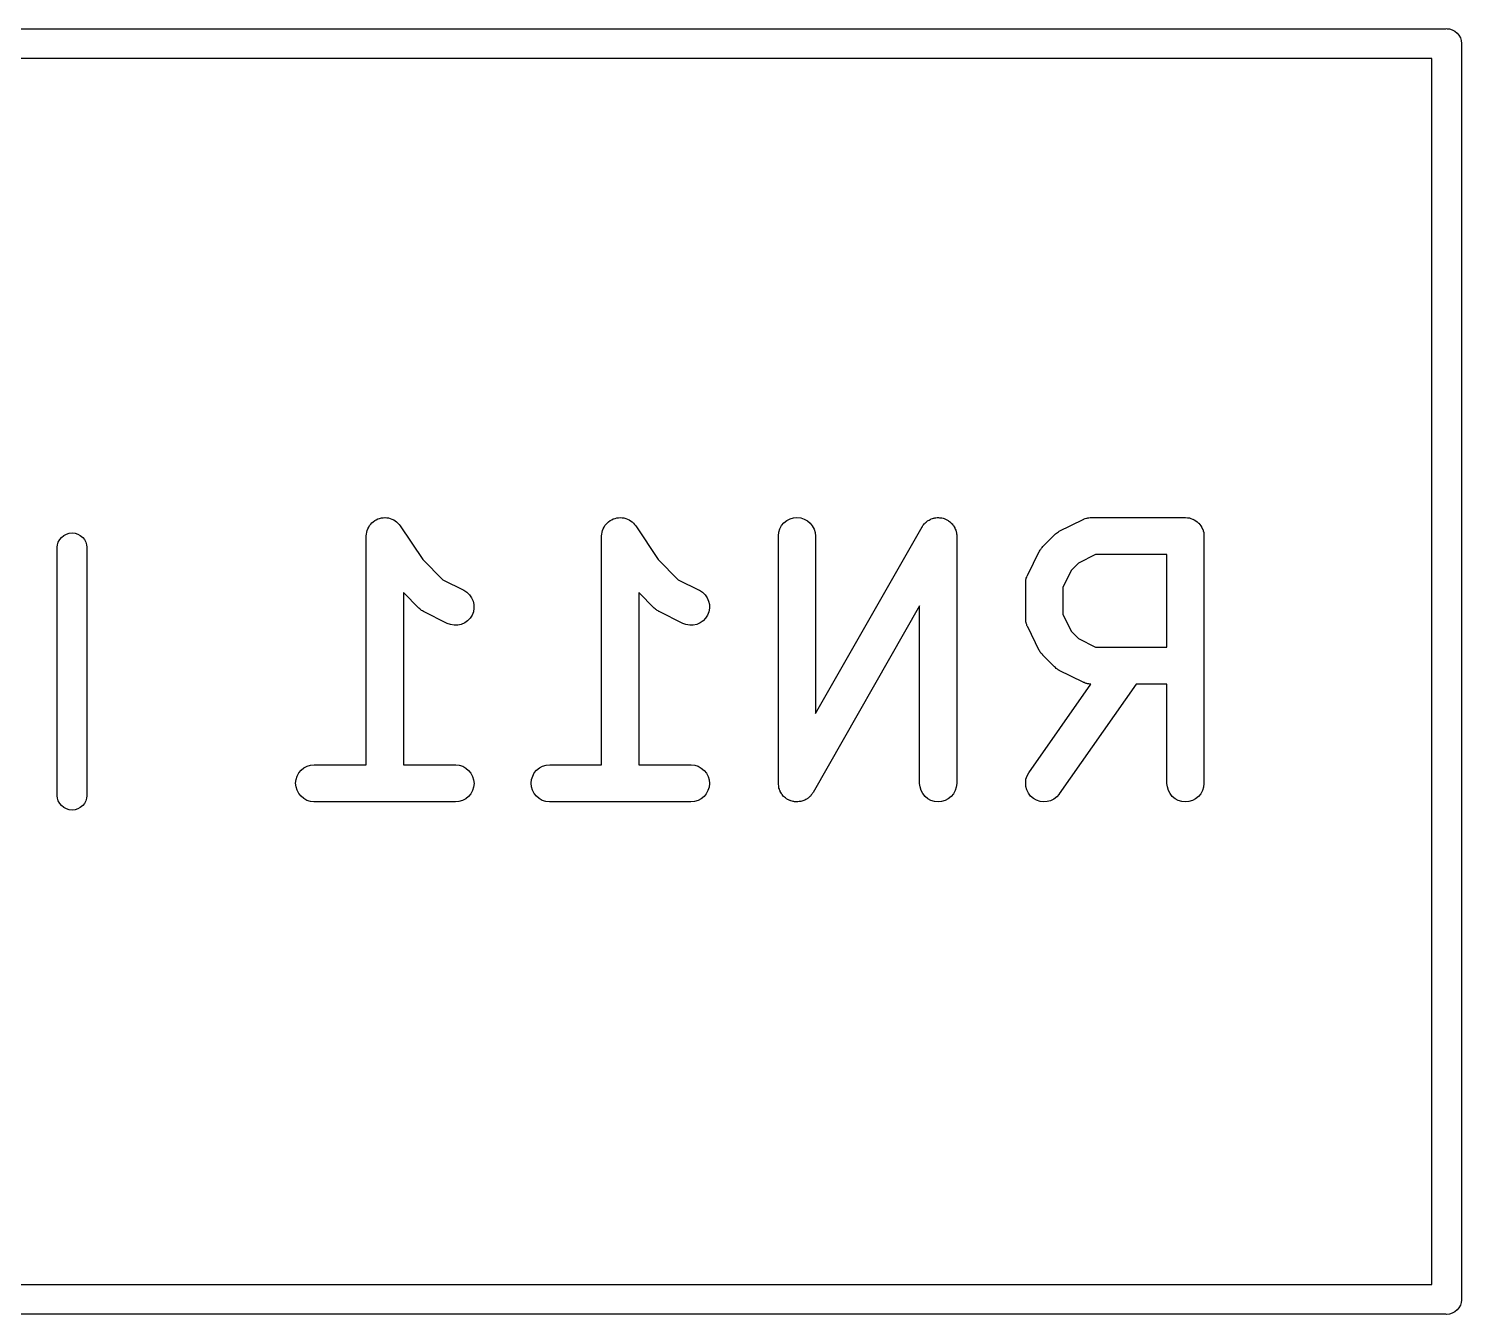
# Model space of a CAD drawing. Extents: x 76.2 to 143.2, y -85.8 to -53.5.
# Drawn here: x 128.24 to 134.03, y -77.35 to -72.15 of the extents above; entities that cross this region are included whole.
import ezdxf

# ---------------------------------------------------------------- set-up
doc = ezdxf.new("R2010")
doc.units = 0
doc.layers.add('BLACK', color=7, linetype='CONTINUOUS')

msp = doc.modelspace()

# ---------------------------------------------------------------- linework, layer by layer
at = {"layer": 'BLACK', "linetype": 'CONTINUOUS'}
for p, q in [((122.548, -72.146), (133.972, -72.146)), ((133.972, -72.146), (133.975, -72.1457)), ((133.975, -72.1457), (133.978, -72.146)), ((133.978, -72.146), (133.978, -72.146)), ((133.978, -72.146), (133.987, -72.1469)), ((133.987, -72.1469), (133.998, -72.1503)), ((133.998, -72.1503), (134.008, -72.1559)), ((134.008, -72.1559), (134.018, -72.1634)), ((134.018, -72.1634), (134.025, -72.1725)), ((134.025, -72.1725), (134.031, -72.1829)), ((134.031, -72.1829), (134.034, -72.1942)), ((134.034, -72.1942), (134.035, -72.206)), ((134.035, -72.206), (134.035, -72.2089)), ((134.035, -72.2089), (134.035, -77.2831)), ((133.915, -72.266), (122.605, -72.266)), ((133.915, -77.226), (133.915, -72.266)), ((129.61, -74.1756), (129.612, -74.1689)), ((129.612, -74.1688), (129.616, -74.1622)), ((129.612, -74.1689), (129.612, -74.1688)), ((129.612, -74.1689), (129.612, -74.1689)), ((129.616, -74.1622), (129.619, -74.1561)), ((129.619, -74.156), (129.624, -74.1505)), ((129.619, -74.1561), (129.619, -74.156)), ((129.619, -74.1561), (129.619, -74.1561)), ((129.624, -74.1505), (129.628, -74.1449)), ((129.628, -74.1449), (129.628, -74.1448)), ((129.628, -74.1448), (129.629, -74.1448)), ((129.629, -74.1448), (129.634, -74.1403)), ((129.634, -74.1403), (129.64, -74.1357)), ((129.64, -74.1356), (129.646, -74.1323)), ((129.64, -74.1357), (129.64, -74.1356)), ((129.64, -74.1357), (129.64, -74.1357)), ((129.646, -74.1323), (129.653, -74.1289)), ((129.653, -74.1288), (129.66, -74.1268)), ((129.653, -74.1289), (129.653, -74.1288)), ((129.653, -74.1289), (129.653, -74.1289)), ((129.66, -74.1268), (129.667, -74.1247)), ((129.667, -74.1247), (129.674, -74.1241)), ((129.667, -74.1247), (129.667, -74.1247)), ((129.667, -74.1247), (129.667, -74.1247)), ((129.674, -74.1241), (129.681, -74.1234)), ((129.681, -74.1234), (129.682, -74.1234)), ((129.681, -74.1234), (129.681, -74.1234)), ((129.682, -74.1234), (129.689, -74.1241)), ((129.689, -74.1241), (129.696, -74.1249)), ((129.696, -74.1249), (129.696, -74.1249)), ((129.696, -74.1249), (129.696, -74.1249)), ((129.696, -74.1249), (129.703, -74.1271)), ((129.703, -74.1271), (129.71, -74.1292)), ((129.71, -74.1292), (129.71, -74.1292)), ((129.71, -74.1292), (129.71, -74.1292)), ((129.71, -74.1292), (129.717, -74.1328)), ((129.717, -74.1328), (129.723, -74.1361)), ((129.723, -74.1361), (129.723, -74.1362)), ((129.723, -74.1362), (129.723, -74.1362)), ((129.723, -74.1362), (129.728, -74.1408)), ((129.728, -74.1408), (129.734, -74.1454)), ((129.734, -74.1454), (129.734, -74.1455)), ((129.734, -74.1455), (129.734, -74.1455)), ((129.734, -74.1455), (129.739, -74.151)), ((129.739, -74.151), (129.743, -74.1568)), ((129.743, -74.1568), (129.835, -74.2935)), ((130.562, -74.1755), (130.564, -74.1689)), ((130.564, -74.1688), (130.568, -74.1622)), ((130.564, -74.1689), (130.564, -74.1688)), ((130.564, -74.1689), (130.564, -74.1689)), ((130.568, -74.1622), (130.571, -74.1561)), ((130.571, -74.156), (130.576, -74.1506)), ((130.571, -74.1561), (130.571, -74.156)), ((130.571, -74.1561), (130.571, -74.1561)), ((130.576, -74.1506), (130.581, -74.1449)), ((130.581, -74.1448), (130.586, -74.1406)), ((130.581, -74.1449), (130.581, -74.1448)), ((130.581, -74.1448), (130.581, -74.1448)), ((130.586, -74.1406), (130.592, -74.1357)), ((130.592, -74.1356), (130.599, -74.1323)), ((130.592, -74.1357), (130.592, -74.1356)), ((130.592, -74.1357), (130.592, -74.1357)), ((130.599, -74.1323), (130.605, -74.1289)), ((130.605, -74.1288), (130.612, -74.1267)), ((130.605, -74.1289), (130.605, -74.1288)), ((130.605, -74.1289), (130.605, -74.1289)), ((130.612, -74.1267), (130.619, -74.1247)), ((130.619, -74.1247), (130.626, -74.1241)), ((130.619, -74.1247), (130.619, -74.1247)), ((130.619, -74.1247), (130.619, -74.1247)), ((130.626, -74.1241), (130.634, -74.1234)), ((130.634, -74.1234), (130.634, -74.1234)), ((130.634, -74.1234), (130.641, -74.1241)), ((130.634, -74.1234), (130.634, -74.1234)), ((130.641, -74.1241), (130.648, -74.1249)), ((130.648, -74.1249), (130.648, -74.1249)), ((130.648, -74.1249), (130.648, -74.1249)), ((130.648, -74.1249), (130.656, -74.1271)), ((130.656, -74.1271), (130.662, -74.1292)), ((130.662, -74.1292), (130.662, -74.1292)), ((130.662, -74.1292), (130.662, -74.1292)), ((130.662, -74.1292), (130.669, -74.1327)), ((130.669, -74.1327), (130.675, -74.1361)), ((130.675, -74.1361), (130.675, -74.1362)), ((130.675, -74.1362), (130.675, -74.1362)), ((130.675, -74.1362), (130.681, -74.1406)), ((130.681, -74.1406), (130.687, -74.1454)), ((130.687, -74.1454), (130.687, -74.1455)), ((130.687, -74.1455), (130.687, -74.1455)), ((130.687, -74.1455), (130.691, -74.1509)), ((130.691, -74.1509), (130.696, -74.1568)), ((130.696, -74.1568), (130.787, -74.2935)), ((131.274, -74.1828), (131.279, -74.1688)), ((131.279, -74.1688), (131.286, -74.156)), ((131.286, -74.156), (131.295, -74.1448)), ((131.295, -74.1448), (131.307, -74.1356)), ((131.307, -74.1356), (131.32, -74.1288)), ((131.32, -74.1288), (131.334, -74.1247)), ((131.334, -74.1247), (131.348, -74.1234)), ((131.348, -74.1234), (131.363, -74.1249)), ((131.363, -74.1249), (131.377, -74.1292)), ((131.377, -74.1292), (131.39, -74.1362)), ((131.39, -74.1362), (131.401, -74.1455)), ((131.401, -74.1455), (131.41, -74.1569)), ((131.41, -74.1569), (131.417, -74.1698)), ((131.423, -74.916), (131.854, -74.1612)), ((131.854, -74.1612), (131.855, -74.1603)), ((131.855, -74.1603), (131.856, -74.1582)), ((131.856, -74.1582), (131.857, -74.156)), ((131.857, -74.156), (131.86, -74.1523)), ((131.86, -74.1523), (131.863, -74.1484)), ((131.863, -74.1484), (131.865, -74.1467)), ((131.865, -74.1467), (131.867, -74.1448)), ((131.867, -74.1448), (131.87, -74.1418)), ((131.87, -74.1418), (131.874, -74.1385)), ((131.874, -74.1385), (131.876, -74.1372)), ((131.876, -74.1372), (131.878, -74.1356)), ((131.878, -74.1356), (131.882, -74.1334)), ((131.882, -74.1334), (131.886, -74.1309)), ((131.886, -74.1309), (131.889, -74.13)), ((131.889, -74.13), (131.891, -74.1288)), ((131.891, -74.1288), (131.896, -74.1275)), ((131.896, -74.1275), (131.9, -74.1258)), ((131.9, -74.1258), (131.903, -74.1254)), ((131.903, -74.1254), (131.905, -74.1247)), ((131.905, -74.1247), (131.91, -74.1243)), ((131.91, -74.1243), (131.915, -74.1235)), ((131.915, -74.1235), (131.917, -74.1236)), ((131.917, -74.1236), (131.92, -74.1234)), ((131.92, -74.1234), (131.924, -74.1239)), ((131.924, -74.1239), (131.929, -74.1241)), ((131.929, -74.1241), (131.932, -74.1246)), ((131.932, -74.1246), (131.934, -74.1249)), ((131.934, -74.1249), (131.939, -74.1263)), ((131.939, -74.1263), (131.943, -74.1274)), ((131.943, -74.1274), (131.946, -74.1285)), ((131.946, -74.1285), (131.948, -74.1292)), ((131.948, -74.1292), (131.952, -74.1315)), ((131.952, -74.1315), (131.957, -74.1335)), ((131.957, -74.1335), (131.959, -74.135)), ((131.959, -74.135), (131.961, -74.1362)), ((131.961, -74.1362), (131.965, -74.1393)), ((131.965, -74.1393), (131.969, -74.1421)), ((131.969, -74.1421), (131.97, -74.1439)), ((131.97, -74.1439), (131.972, -74.1455)), ((131.972, -74.1455), (131.975, -74.1493)), ((131.975, -74.1493), (131.979, -74.1528)), ((131.979, -74.1528), (131.98, -74.1549)), ((131.98, -74.1549), (131.982, -74.1569)), ((131.982, -74.1569), (131.984, -74.1611)), ((131.984, -74.1611), (131.986, -74.1652)), ((131.986, -74.1652), (131.987, -74.1676)), ((131.987, -74.1676), (131.988, -74.1698)), ((132.409, -74.1789), (132.505, -74.1313)), ((132.505, -74.1313), (132.506, -74.1308)), ((132.506, -74.1308), (132.508, -74.1301)), ((132.508, -74.1301), (132.51, -74.129)), ((132.51, -74.129), (132.514, -74.1276)), ((132.514, -74.1276), (132.519, -74.1258)), ((132.519, -74.1258), (132.521, -74.1254)), ((132.521, -74.1254), (132.524, -74.1248)), ((132.524, -74.1248), (132.529, -74.1243)), ((132.529, -74.1243), (132.534, -74.1235)), ((132.534, -74.1235), (132.536, -74.1236)), ((132.536, -74.1236), (132.538, -74.1234)), ((132.538, -74.1234), (132.919, -74.1234)), ((132.919, -74.1234), (132.92, -74.1234)), ((132.92, -74.1234), (132.92, -74.1234)), ((132.92, -74.1234), (132.92, -74.1234)), ((132.92, -74.1234), (132.92, -74.1234)), ((132.92, -74.1234), (132.927, -74.1242)), ((132.927, -74.1242), (132.934, -74.1249)), ((132.934, -74.1249), (132.934, -74.125)), ((132.934, -74.125), (132.935, -74.125)), ((132.935, -74.125), (132.941, -74.1271)), ((132.941, -74.1271), (132.948, -74.1292)), ((132.948, -74.1292), (132.948, -74.1294)), ((132.948, -74.1294), (132.949, -74.1294)), ((132.949, -74.1294), (132.955, -74.1329)), ((132.955, -74.1329), (132.961, -74.1362)), ((132.961, -74.1362), (132.961, -74.1364)), ((132.961, -74.1364), (132.961, -74.1365)), ((132.961, -74.1365), (132.967, -74.141)), ((132.967, -74.141), (132.972, -74.1455)), ((132.972, -74.1455), (132.972, -74.1457)), ((132.972, -74.1457), (132.973, -74.1459)), ((132.973, -74.1459), (132.977, -74.1514)), ((132.977, -74.1514), (132.982, -74.1569)), ((132.982, -74.1569), (132.982, -74.1571)), ((132.982, -74.1571), (132.982, -74.1573)), ((132.982, -74.1573), (132.985, -74.1636)), ((132.985, -74.1636), (132.988, -74.1698)), ((128.357, -74.2342), (128.36, -74.2229)), ((128.36, -74.2229), (128.366, -74.2125)), ((128.366, -74.2125), (128.373, -74.2034)), ((128.373, -74.2034), (128.383, -74.1959)), ((128.383, -74.1959), (128.393, -74.1903)), ((128.393, -74.1903), (128.404, -74.1869)), ((128.404, -74.1869), (128.416, -74.1857)), ((128.416, -74.1857), (128.428, -74.1869)), ((128.428, -74.1869), (128.439, -74.1903)), ((128.439, -74.1903), (128.449, -74.1959)), ((128.449, -74.1959), (128.459, -74.2034)), ((128.459, -74.2034), (128.466, -74.2125)), ((128.466, -74.2125), (128.472, -74.2229)), ((128.472, -74.2229), (128.475, -74.2342)), ((129.606, -74.1973), (129.607, -74.1902)), ((129.606, -74.1974), (129.606, -74.1973)), ((129.606, -74.1975), (129.606, -74.1974)), ((129.606, -74.1984), (129.606, -74.1975)), ((129.606, -74.1975), (129.606, -74.1975)), ((129.606, -75.1234), (129.606, -74.1984)), ((129.607, -74.1902), (129.608, -74.1829)), ((129.608, -74.1828), (129.61, -74.1756)), ((129.608, -74.1829), (129.608, -74.1828)), ((129.608, -74.1828), (129.608, -74.1828)), ((130.558, -74.1973), (130.559, -74.1901)), ((130.558, -74.1974), (130.558, -74.1973)), ((130.558, -74.1975), (130.558, -74.1974)), ((130.558, -74.1984), (130.558, -74.1975)), ((130.558, -74.1975), (130.558, -74.1975)), ((130.558, -75.1234), (130.558, -74.1984)), ((130.559, -74.1901), (130.56, -74.1829)), ((130.56, -74.1828), (130.562, -74.1755)), ((130.56, -74.1829), (130.56, -74.1828)), ((130.56, -74.1828), (130.56, -74.1828)), ((131.273, -74.1973), (131.274, -74.1828)), ((131.273, -74.1984), (131.273, -74.1973)), ((131.273, -75.1984), (131.273, -74.1984)), ((131.417, -74.1698), (131.421, -74.1838)), ((131.421, -74.1838), (131.423, -74.1984)), ((131.423, -74.1984), (131.423, -74.916)), ((131.988, -74.1698), (131.99, -74.1744)), ((131.99, -74.1744), (131.992, -74.1789)), ((131.992, -74.1789), (131.992, -74.1814)), ((131.992, -74.1814), (131.993, -74.1838)), ((131.993, -74.1838), (131.993, -74.1886)), ((131.993, -74.1886), (131.994, -74.1933)), ((131.994, -74.1933), (131.994, -74.1959)), ((131.994, -74.1959), (131.994, -74.1984)), ((131.994, -74.1984), (131.994, -75.1984)), ((132.342, -74.2406), (132.39, -74.193)), ((132.39, -74.193), (132.391, -74.1922)), ((132.391, -74.1922), (132.394, -74.1896)), ((132.394, -74.1896), (132.397, -74.1867)), ((132.397, -74.1867), (132.4, -74.185)), ((132.4, -74.185), (132.402, -74.1831)), ((132.402, -74.1831), (132.406, -74.1812)), ((132.406, -74.1812), (132.409, -74.1789)), ((132.988, -74.1698), (132.989, -74.1701)), ((132.989, -74.1701), (132.989, -74.1703)), ((132.989, -74.1703), (132.991, -74.1771)), ((132.991, -74.1771), (132.993, -74.1838)), ((132.993, -74.1838), (132.993, -74.1841)), ((132.993, -74.1841), (132.993, -74.1843)), ((132.993, -74.1843), (132.993, -74.1913)), ((132.993, -74.1913), (132.994, -74.1984)), ((132.994, -74.1984), (132.994, -75.1984)), ((128.356, -74.2431), (128.357, -74.2342)), ((128.356, -75.2489), (128.356, -74.2431)), ((128.475, -74.2342), (128.476, -74.2431)), ((128.476, -74.2431), (128.476, -75.2489)), ((132.281, -74.3553), (132.328, -74.2601)), ((132.328, -74.2601), (132.329, -74.2591)), ((132.329, -74.2591), (132.331, -74.2556)), ((132.331, -74.2556), (132.333, -74.2519)), ((132.333, -74.2519), (132.335, -74.2495)), ((132.335, -74.2495), (132.337, -74.2469)), ((132.337, -74.2469), (132.34, -74.2438)), ((132.34, -74.2438), (132.342, -74.2406)), ((132.556, -74.2734), (132.487, -74.3076)), ((132.844, -74.2734), (132.556, -74.2734)), ((132.844, -74.6472), (132.844, -74.2734)), ((129.835, -74.2935), (129.916, -74.3748)), ((130.787, -74.2935), (130.868, -74.3748)), ((132.457, -74.338), (132.423, -74.4066)), ((132.487, -74.3076), (132.457, -74.338)), ((129.916, -74.3748), (130, -74.417)), ((130.868, -74.3748), (130.953, -74.417)), ((132.273, -74.3834), (132.274, -74.3784)), ((132.273, -74.3856), (132.273, -74.3834)), ((132.273, -74.3878), (132.273, -74.3856)), ((132.273, -74.3889), (132.273, -74.3878)), ((132.273, -74.5317), (132.273, -74.3889)), ((132.274, -74.3733), (132.275, -74.3712)), ((132.274, -74.3784), (132.274, -74.3733)), ((132.275, -74.369), (132.277, -74.3642)), ((132.275, -74.3712), (132.275, -74.369)), ((132.277, -74.3642), (132.279, -74.3593)), ((132.279, -74.3593), (132.28, -74.3574)), ((132.28, -74.3574), (132.281, -74.3553)), ((129.818, -74.4895), (129.756, -74.4271)), ((129.756, -74.4271), (129.756, -75.1234)), ((130, -74.417), (130.001, -74.4175)), ((130.001, -74.4175), (130.013, -74.4255)), ((130.013, -74.4255), (130.024, -74.4357)), ((130.024, -74.4357), (130.032, -74.4477)), ((130.032, -74.4477), (130.038, -74.4611)), ((130.771, -74.4895), (130.708, -74.4271)), ((130.708, -74.4271), (130.708, -75.1234)), ((130.953, -74.417), (130.954, -74.4175)), ((130.954, -74.4175), (130.966, -74.4255)), ((130.966, -74.4255), (130.976, -74.4357)), ((130.976, -74.4357), (130.985, -74.4477)), ((130.985, -74.4477), (130.99, -74.4611)), ((132.423, -74.4066), (132.423, -74.514)), ((129.822, -74.4922), (129.818, -74.4895)), ((129.825, -74.4951), (129.822, -74.4922)), ((129.827, -74.4968), (129.825, -74.4951)), ((129.83, -74.4988), (129.827, -74.4968)), ((129.833, -74.5008), (129.83, -74.4988)), ((129.837, -74.5031), (129.833, -74.5008)), ((129.838, -74.5036), (129.837, -74.5031)), ((129.933, -74.5512), (129.838, -74.5036)), ((130.039, -74.5045), (130.034, -74.5181)), ((130.038, -74.4611), (130.041, -74.4754)), ((130.041, -74.4901), (130.039, -74.5045)), ((130.041, -74.4754), (130.041, -74.4901)), ((130.774, -74.4922), (130.771, -74.4895)), ((130.777, -74.4951), (130.774, -74.4922)), ((130.78, -74.4968), (130.777, -74.4951)), ((130.782, -74.4988), (130.78, -74.4968)), ((130.786, -74.5008), (130.782, -74.4988)), ((130.789, -74.5031), (130.786, -74.5008)), ((130.79, -74.5036), (130.789, -74.5031)), ((130.886, -74.5512), (130.79, -74.5036)), ((130.991, -74.5045), (130.986, -74.5181)), ((130.99, -74.4611), (130.994, -74.4754)), ((130.994, -74.4901), (130.991, -74.5045)), ((130.994, -74.4754), (130.994, -74.4901)), ((131.844, -74.4808), (131.413, -75.2356)), ((131.844, -75.1984), (131.844, -74.4808)), ((132.423, -74.514), (132.457, -74.5825)), ((129.947, -74.5564), (129.933, -74.5512)), ((129.961, -74.5589), (129.947, -74.5564)), ((129.976, -74.5585), (129.961, -74.5589)), ((129.99, -74.5553), (129.976, -74.5585)), ((130.004, -74.5494), (129.99, -74.5553)), ((130.016, -74.541), (130.004, -74.5494)), ((130.026, -74.5304), (130.016, -74.541)), ((130.034, -74.5181), (130.026, -74.5304)), ((130.899, -74.5564), (130.886, -74.5512)), ((130.914, -74.5589), (130.899, -74.5564)), ((130.928, -74.5585), (130.914, -74.5589)), ((130.943, -74.5553), (130.928, -74.5585)), ((130.956, -74.5494), (130.943, -74.5553)), ((130.968, -74.541), (130.956, -74.5494)), ((130.978, -74.5304), (130.968, -74.541)), ((130.986, -74.5181), (130.978, -74.5304)), ((132.273, -74.5339), (132.273, -74.5317)), ((132.273, -74.5361), (132.273, -74.5339)), ((132.274, -74.5412), (132.273, -74.5361)), ((132.274, -74.5463), (132.274, -74.5412)), ((132.275, -74.5484), (132.274, -74.5463)), ((132.275, -74.5506), (132.275, -74.5484)), ((132.277, -74.5554), (132.275, -74.5506)), ((132.278, -74.5603), (132.277, -74.5554)), ((132.279, -74.5622), (132.278, -74.5603)), ((132.28, -74.5643), (132.279, -74.5622)), ((132.281, -74.5653), (132.28, -74.5643)), ((132.328, -74.6605), (132.281, -74.5653)), ((132.457, -74.5825), (132.487, -74.6129)), ((132.487, -74.6129), (132.556, -74.6472)), ((132.33, -74.6641), (132.328, -74.6605)), ((132.332, -74.6678), (132.33, -74.6641)), ((132.334, -74.6702), (132.332, -74.6678)), ((132.336, -74.6729), (132.334, -74.6702)), ((132.339, -74.6759), (132.336, -74.6729)), ((132.342, -74.6792), (132.339, -74.6759)), ((132.342, -74.68), (132.342, -74.6792)), ((132.39, -74.7276), (132.342, -74.68)), ((132.556, -74.6472), (132.844, -74.6472)), ((132.393, -74.7303), (132.39, -74.7276)), ((132.396, -74.7332), (132.393, -74.7303)), ((132.399, -74.7349), (132.396, -74.7332)), ((132.401, -74.7369), (132.399, -74.7349)), ((132.405, -74.7389), (132.401, -74.7369)), ((132.408, -74.7412), (132.405, -74.7389)), ((132.409, -74.7417), (132.408, -74.7412)), ((132.505, -74.7893), (132.409, -74.7417)), ((132.286, -75.1554), (132.537, -74.7972)), ((132.72, -74.7972), (132.409, -75.2414)), ((132.507, -74.7901), (132.505, -74.7893)), ((132.509, -74.7911), (132.507, -74.7901)), ((132.513, -74.7927), (132.509, -74.7911)), ((132.518, -74.7945), (132.513, -74.7927)), ((132.52, -74.7949), (132.518, -74.7945)), ((132.523, -74.7956), (132.52, -74.7949)), ((132.528, -74.7961), (132.523, -74.7956)), ((132.533, -74.797), (132.528, -74.7961)), ((132.535, -74.7969), (132.533, -74.797)), ((132.537, -74.7972), (132.535, -74.7969)), ((132.844, -74.7972), (132.72, -74.7972)), ((132.844, -75.1984), (132.844, -74.7972)), ((129.333, -75.1564), (129.342, -75.1452)), ((129.342, -75.1452), (129.354, -75.1359)), ((129.354, -75.1359), (129.367, -75.129)), ((129.367, -75.129), (129.381, -75.1248)), ((129.381, -75.1248), (129.395, -75.1234)), ((129.395, -75.1234), (129.606, -75.1234)), ((129.756, -75.1234), (129.967, -75.1234)), ((129.967, -75.1234), (129.968, -75.1234)), ((129.968, -75.1234), (129.982, -75.125)), ((129.982, -75.125), (129.996, -75.1294)), ((129.996, -75.1294), (130.009, -75.1365)), ((130.009, -75.1365), (130.02, -75.1459)), ((130.02, -75.1459), (130.029, -75.1573)), ((130.285, -75.1564), (130.295, -75.1452)), ((130.295, -75.1452), (130.306, -75.1359)), ((130.306, -75.1359), (130.319, -75.129)), ((130.319, -75.129), (130.333, -75.1248)), ((130.333, -75.1248), (130.348, -75.1234)), ((130.348, -75.1234), (130.558, -75.1234)), ((130.708, -75.1234), (130.919, -75.1234)), ((130.919, -75.1234), (130.92, -75.1234)), ((130.92, -75.1234), (130.935, -75.125)), ((130.935, -75.125), (130.949, -75.1294)), ((130.949, -75.1294), (130.961, -75.1365)), ((130.961, -75.1365), (130.973, -75.1459)), ((130.973, -75.1459), (130.982, -75.1573)), ((129.32, -75.1979), (129.322, -75.1833)), ((129.322, -75.2124), (129.32, -75.1979)), ((129.322, -75.1833), (129.326, -75.1693)), ((129.326, -75.2265), (129.322, -75.2124)), ((129.326, -75.1693), (129.333, -75.1564)), ((130.029, -75.1573), (130.036, -75.1703)), ((130.036, -75.1703), (130.04, -75.1843)), ((130.04, -75.1843), (130.042, -75.1989)), ((130.042, -75.1989), (130.04, -75.2135)), ((130.273, -75.1979), (130.274, -75.1833)), ((130.274, -75.2124), (130.273, -75.1979)), ((130.274, -75.1833), (130.279, -75.1693)), ((130.278, -75.2265), (130.274, -75.2124)), ((130.279, -75.1693), (130.285, -75.1564)), ((130.982, -75.1573), (130.989, -75.1703)), ((130.989, -75.1703), (130.993, -75.1843)), ((130.993, -75.1843), (130.994, -75.1989)), ((130.994, -75.1989), (130.993, -75.2135)), ((131.273, -75.2009), (131.273, -75.1984)), ((131.273, -75.2034), (131.273, -75.2009)), ((131.274, -75.2082), (131.273, -75.2034)), ((131.274, -75.2129), (131.274, -75.2082)), ((131.846, -75.2129), (131.844, -75.1984)), ((131.994, -75.1994), (131.992, -75.214)), ((131.994, -75.1984), (131.994, -75.1994)), ((132.273, -75.1966), (132.274, -75.182)), ((132.274, -75.2112), (132.273, -75.1966)), ((132.274, -75.182), (132.279, -75.1681)), ((132.278, -75.2253), (132.274, -75.2112)), ((132.279, -75.1681), (132.286, -75.1554)), ((132.846, -75.2129), (132.844, -75.1984)), ((132.994, -75.1994), (132.992, -75.214)), ((132.994, -75.1984), (132.994, -75.1994)), ((128.357, -75.2578), (128.356, -75.2489)), ((128.36, -75.2691), (128.357, -75.2578)), ((128.366, -75.2795), (128.36, -75.2691)), ((128.472, -75.2691), (128.466, -75.2795)), ((128.475, -75.2578), (128.472, -75.2691)), ((128.476, -75.2489), (128.475, -75.2578)), ((129.333, -75.2394), (129.326, -75.2265)), ((129.342, -75.2509), (129.333, -75.2394)), ((129.353, -75.2603), (129.342, -75.2509)), ((129.366, -75.2673), (129.353, -75.2603)), ((129.38, -75.2717), (129.366, -75.2673)), ((129.995, -75.2677), (129.981, -75.272)), ((130.008, -75.2608), (129.995, -75.2677)), ((130.02, -75.2516), (130.008, -75.2608)), ((130.029, -75.2403), (130.02, -75.2516)), ((130.036, -75.2274), (130.029, -75.2403)), ((130.04, -75.2135), (130.036, -75.2274)), ((130.285, -75.2394), (130.278, -75.2265)), ((130.294, -75.2509), (130.285, -75.2394)), ((130.305, -75.2603), (130.294, -75.2509)), ((130.318, -75.2673), (130.305, -75.2603)), ((130.332, -75.2717), (130.318, -75.2673)), ((130.948, -75.2677), (130.934, -75.272)), ((130.961, -75.2608), (130.948, -75.2677)), ((130.972, -75.2516), (130.961, -75.2608)), ((130.981, -75.2403), (130.972, -75.2516)), ((130.988, -75.2274), (130.981, -75.2403)), ((130.993, -75.2135), (130.988, -75.2274)), ((131.275, -75.2154), (131.274, -75.2129)), ((131.275, -75.2179), (131.275, -75.2154)), ((131.277, -75.2224), (131.275, -75.2179)), ((131.278, -75.227), (131.277, -75.2224)), ((131.28, -75.2292), (131.278, -75.227)), ((131.28, -75.2316), (131.28, -75.2292)), ((131.283, -75.2356), (131.28, -75.2316)), ((131.285, -75.2399), (131.283, -75.2356)), ((131.287, -75.2418), (131.285, -75.2399)), ((131.288, -75.244), (131.287, -75.2418)), ((131.291, -75.2475), (131.288, -75.244)), ((131.294, -75.2512), (131.291, -75.2475)), ((131.296, -75.2528), (131.294, -75.2512)), ((131.298, -75.2547), (131.296, -75.2528)), ((131.302, -75.2575), (131.298, -75.2547)), ((131.306, -75.2606), (131.302, -75.2575)), ((131.308, -75.2618), (131.306, -75.2606)), ((131.31, -75.2632), (131.308, -75.2618)), ((131.314, -75.2652), (131.31, -75.2632)), ((131.319, -75.2675), (131.314, -75.2652)), ((131.321, -75.2683), (131.319, -75.2675)), ((131.323, -75.2693), (131.321, -75.2683)), ((131.328, -75.2704), (131.323, -75.2693)), ((131.333, -75.2718), (131.328, -75.2704)), ((131.371, -75.2693), (131.367, -75.2709)), ((131.376, -75.2679), (131.371, -75.2693)), ((131.378, -75.2667), (131.376, -75.2679)), ((131.38, -75.2659), (131.378, -75.2667)), ((131.384, -75.2634), (131.38, -75.2659)), ((131.389, -75.2611), (131.384, -75.2634)), ((131.391, -75.2596), (131.389, -75.2611)), ((131.393, -75.2582), (131.391, -75.2596)), ((131.396, -75.255), (131.393, -75.2582)), ((131.4, -75.252), (131.396, -75.255)), ((131.402, -75.25), (131.4, -75.252)), ((131.404, -75.2483), (131.402, -75.25)), ((131.406, -75.2444), (131.404, -75.2483)), ((131.41, -75.2408), (131.406, -75.2444)), ((131.411, -75.2385), (131.41, -75.2408)), ((131.412, -75.2365), (131.411, -75.2385)), ((131.413, -75.2356), (131.412, -75.2365)), ((131.85, -75.227), (131.846, -75.2129)), ((131.857, -75.2399), (131.85, -75.227)), ((131.866, -75.2512), (131.857, -75.2399)), ((131.877, -75.2606), (131.866, -75.2512)), ((131.89, -75.2675), (131.877, -75.2606)), ((131.904, -75.2718), (131.89, -75.2675)), ((131.947, -75.2679), (131.933, -75.2721)), ((131.96, -75.2611), (131.947, -75.2679)), ((131.972, -75.252), (131.96, -75.2611)), ((131.981, -75.2408), (131.972, -75.252)), ((131.988, -75.2279), (131.981, -75.2408)), ((131.992, -75.214), (131.988, -75.2279)), ((132.284, -75.2384), (132.278, -75.2253)), ((132.293, -75.2499), (132.284, -75.2384)), ((132.304, -75.2595), (132.293, -75.2499)), ((132.317, -75.2668), (132.304, -75.2595)), ((132.331, -75.2715), (132.317, -75.2668)), ((132.374, -75.2686), (132.36, -75.2724)), ((132.387, -75.2621), (132.374, -75.2686)), ((132.399, -75.2532), (132.387, -75.2621)), ((132.409, -75.2422), (132.399, -75.2532)), ((132.409, -75.2414), (132.409, -75.2422)), ((132.85, -75.227), (132.846, -75.2129)), ((132.857, -75.2399), (132.85, -75.227)), ((132.866, -75.2512), (132.857, -75.2399)), ((132.877, -75.2606), (132.866, -75.2512)), ((132.89, -75.2675), (132.877, -75.2606)), ((132.904, -75.2718), (132.89, -75.2675)), ((132.947, -75.2679), (132.933, -75.2721)), ((132.96, -75.2611), (132.947, -75.2679)), ((132.972, -75.252), (132.96, -75.2611)), ((132.981, -75.2408), (132.972, -75.252)), ((132.988, -75.2279), (132.981, -75.2408)), ((132.992, -75.214), (132.988, -75.2279)), ((128.373, -75.2886), (128.366, -75.2795)), ((128.383, -75.2961), (128.373, -75.2886)), ((128.393, -75.3017), (128.383, -75.2961)), ((128.404, -75.3051), (128.393, -75.3017)), ((128.416, -75.3063), (128.404, -75.3051)), ((128.428, -75.3051), (128.416, -75.3063)), ((128.439, -75.3017), (128.428, -75.3051)), ((128.449, -75.2961), (128.439, -75.3017)), ((128.459, -75.2886), (128.449, -75.2961)), ((128.466, -75.2795), (128.459, -75.2886)), ((129.394, -75.2734), (129.38, -75.2717)), ((129.395, -75.2734), (129.394, -75.2734)), ((129.967, -75.2734), (129.395, -75.2734)), ((129.981, -75.272), (129.967, -75.2734)), ((130.347, -75.2734), (130.332, -75.2717)), ((130.348, -75.2734), (130.347, -75.2734)), ((130.919, -75.2734), (130.348, -75.2734)), ((130.934, -75.272), (130.919, -75.2734)), ((131.335, -75.2721), (131.333, -75.2718)), ((131.338, -75.2727), (131.335, -75.2721)), ((131.342, -75.2729), (131.338, -75.2727)), ((131.347, -75.2734), (131.342, -75.2729)), ((131.35, -75.2731), (131.347, -75.2734)), ((131.352, -75.2732), (131.35, -75.2731)), ((131.357, -75.2725), (131.352, -75.2732)), ((131.362, -75.2721), (131.357, -75.2725)), ((131.364, -75.2713), (131.362, -75.2721)), ((131.367, -75.2709), (131.364, -75.2713)), ((131.919, -75.2734), (131.904, -75.2718)), ((131.933, -75.2721), (131.919, -75.2734)), ((132.345, -75.2733), (132.331, -75.2715)), ((132.36, -75.2724), (132.345, -75.2733)), ((132.919, -75.2734), (132.904, -75.2718)), ((132.933, -75.2721), (132.919, -75.2734)), ((122.605, -77.226), (133.915, -77.226)), ((134.034, -77.2978), (134.031, -77.3091)), ((134.035, -77.2889), (134.034, -77.2978)), ((134.035, -77.2831), (134.035, -77.286)), ((134.035, -77.286), (134.035, -77.2889)), ((134.035, -77.2889), (134.035, -77.2889)), ((133.972, -77.346), (122.548, -77.346)), ((133.975, -77.3463), (133.972, -77.346)), ((133.987, -77.3451), (133.975, -77.3463)), ((133.998, -77.3417), (133.987, -77.3451)), ((134.008, -77.3361), (133.998, -77.3417)), ((134.018, -77.3286), (134.008, -77.3361)), ((134.025, -77.3195), (134.018, -77.3286)), ((134.031, -77.3091), (134.025, -77.3195))]:
    msp.add_line(p, q, dxfattribs=at)

doc.saveas('drawing.dxf')
